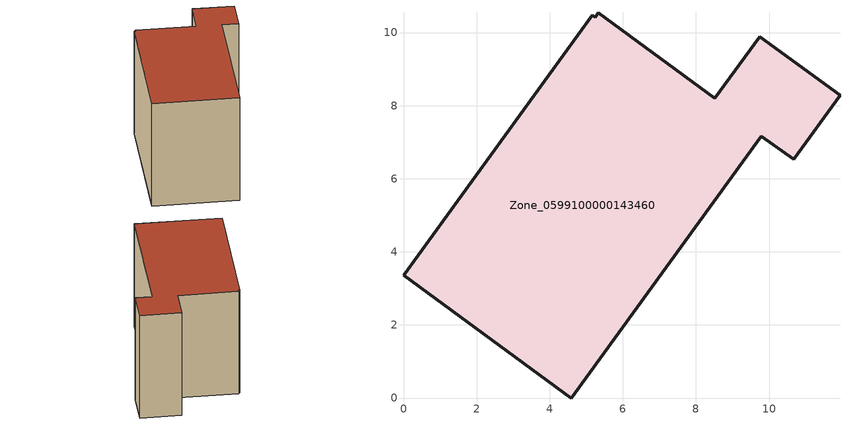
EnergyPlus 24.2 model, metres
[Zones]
Zone_0599100000143460
 floor ground (C_G): 9.74,9.89 11.94,8.29 10.67,6.53 9.79,7.17 4.59,0 0,3.36 5.16,10.47 5.24,10.42 5.32,10.54 8.51,8.2 z0
 wall outside (C_F): 5.16,10.47 0,3.36 4.59,0 9.79,7.17 10.67,6.53 11.94,8.29 9.74,9.89 8.51,8.2 5.32,10.54 5.24,10.42 5.16,10.47 z0:7.76
 roof outside (C_R): 5.32,10.54 5.24,10.42 5.16,10.47 0,3.36 4.59,0 9.79,7.17 10.67,6.53 11.94,8.29 9.74,9.89 8.51,8.2 z7.76
[BUILDING]
Pand.0599100000143460: North Axis=0; Terrain=City; Loads Convergence Tolerance Value=0.04; Temperature Convergence Tolerance Value=0.4; Solar Distribution=FullExterior; Maximum Number of Warmup Days=25; Minimum Number of Warmup Days=1
[Site:Location]
Rotterdam.The.Hague.AP_ZH_NLD Design_Conditions: Latitude=51.96; Longitude=4.45; Time Zone=1; Elevation=-4.5
[SITE:GROUNDTEMPERATURE:BUILDINGSURFACE]
18, 18, 18, 18, 18, 18, 18, 18, 18, 18, 18, 18
[MATERIAL] Thermal Absorptance=0.9; Solar Absorptance=0.7; Visible Absorptance=0.7
Name | Roughness | Thickness | Conductivity | Density | Specific Heat
G.TC.1975-1991 | MediumSmooth | 0.15 | 0.288461 | 540 | 1210
F.TC.1975-1991 | Rough | 0.3 | 0.230769 | 1920 | 840
R.TC.1975-1991 | MediumRough | 0.2 | 0.153846 | 1500 | 1000
[CONSTRUCTION]
C_G: G.TC.1975-1991
C_F: F.TC.1975-1991
C_R: R.TC.1975-1991
[ZONE]
Zone_0599100000143460: Type=1; Multiplier=1; Ceiling Height=Autocalculate; Volume=Autocalculate; Floor Area=autocalculate; Part of Total Floor Area=Yes
[ZONEINFILTRATION:DESIGNFLOWRATE]
Infil_Zone_0599100000143460: Zone or ZoneList or Space or SpaceList=Zone_0599100000143460; Schedule=AlwaysOn; Design Flow Rate Calculation Method=Flow/Area; Flow Rate per Floor Area=0.003; Constant Term Coefficient=1; Temperature Term Coefficient=0; Velocity Term Coefficient=0; Velocity Squared Term Coefficient=0
[HVACTEMPLATE:ZONE:IDEALLOADSAIRSYSTEM]
Zone_0599100000143460: Maximum Heating Supply Air Temperature=50; Minimum Cooling Supply Air Temperature=13; Maximum Heating Supply Air Humidity Ratio=0.0156; Minimum Cooling Supply Air Humidity Ratio=0.0077; Heating Limit=NoLimit; Cooling Limit=NoLimit; Dehumidification Control Type=ConstantSensibleHeatRatio; Cooling Sensible Heat Ratio=0.7; Dehumidification Setpoint=60; Humidification Control Type=None; Humidification Setpoint=30; Outdoor Air Method=None; Outdoor Air Flow Rate per Person=0.00944; Outdoor Air Flow Rate per Zone Floor Area=0; Outdoor Air Flow Rate per Zone=0; Demand Controlled Ventilation Type=None; Outdoor Air Economizer Type=NoEconomizer; Heat Recovery Type=None; Sensible Heat Recovery Effectiveness=0.7; Latent Heat Recovery Effectiveness=0.65
[ZONECONTROL:THERMOSTAT]
ThermostatControl_Zone_0599100000143460: Zone or ZoneList=Zone_0599100000143460; Control Type Schedule=DualSetpointControlType; Control 1=Thermostat_Zone_0599100000143460; Temperature Difference Between Cutout And Setpoint=0
[THERMOSTATSETPOINT:DUALSETPOINT]
Thermostat_Zone_0599100000143460: Heating Setpoint Temperature Schedule=HeatingSetpoint_Zone_0599100000143460; Cooling Setpoint Temperature Schedule=CoolingSetpoint_Zone_0599100000143460
[SCHEDULE:COMPACT]
HeatingSetpoint_Zone_0599100000143460: Through: 12/31, For: AllDays, Until: 24:00, 21
CoolingSetpoint_Zone_0599100000143460: Through: 12/31, For: AllDays, Until: 24:00, 24
DualSetpointControlType: Through: 12/31, For: AllDays, Until: 24:00, 4
AlwaysOn: Through: 12/31, For: AllDays, Until: 24:00, 1
